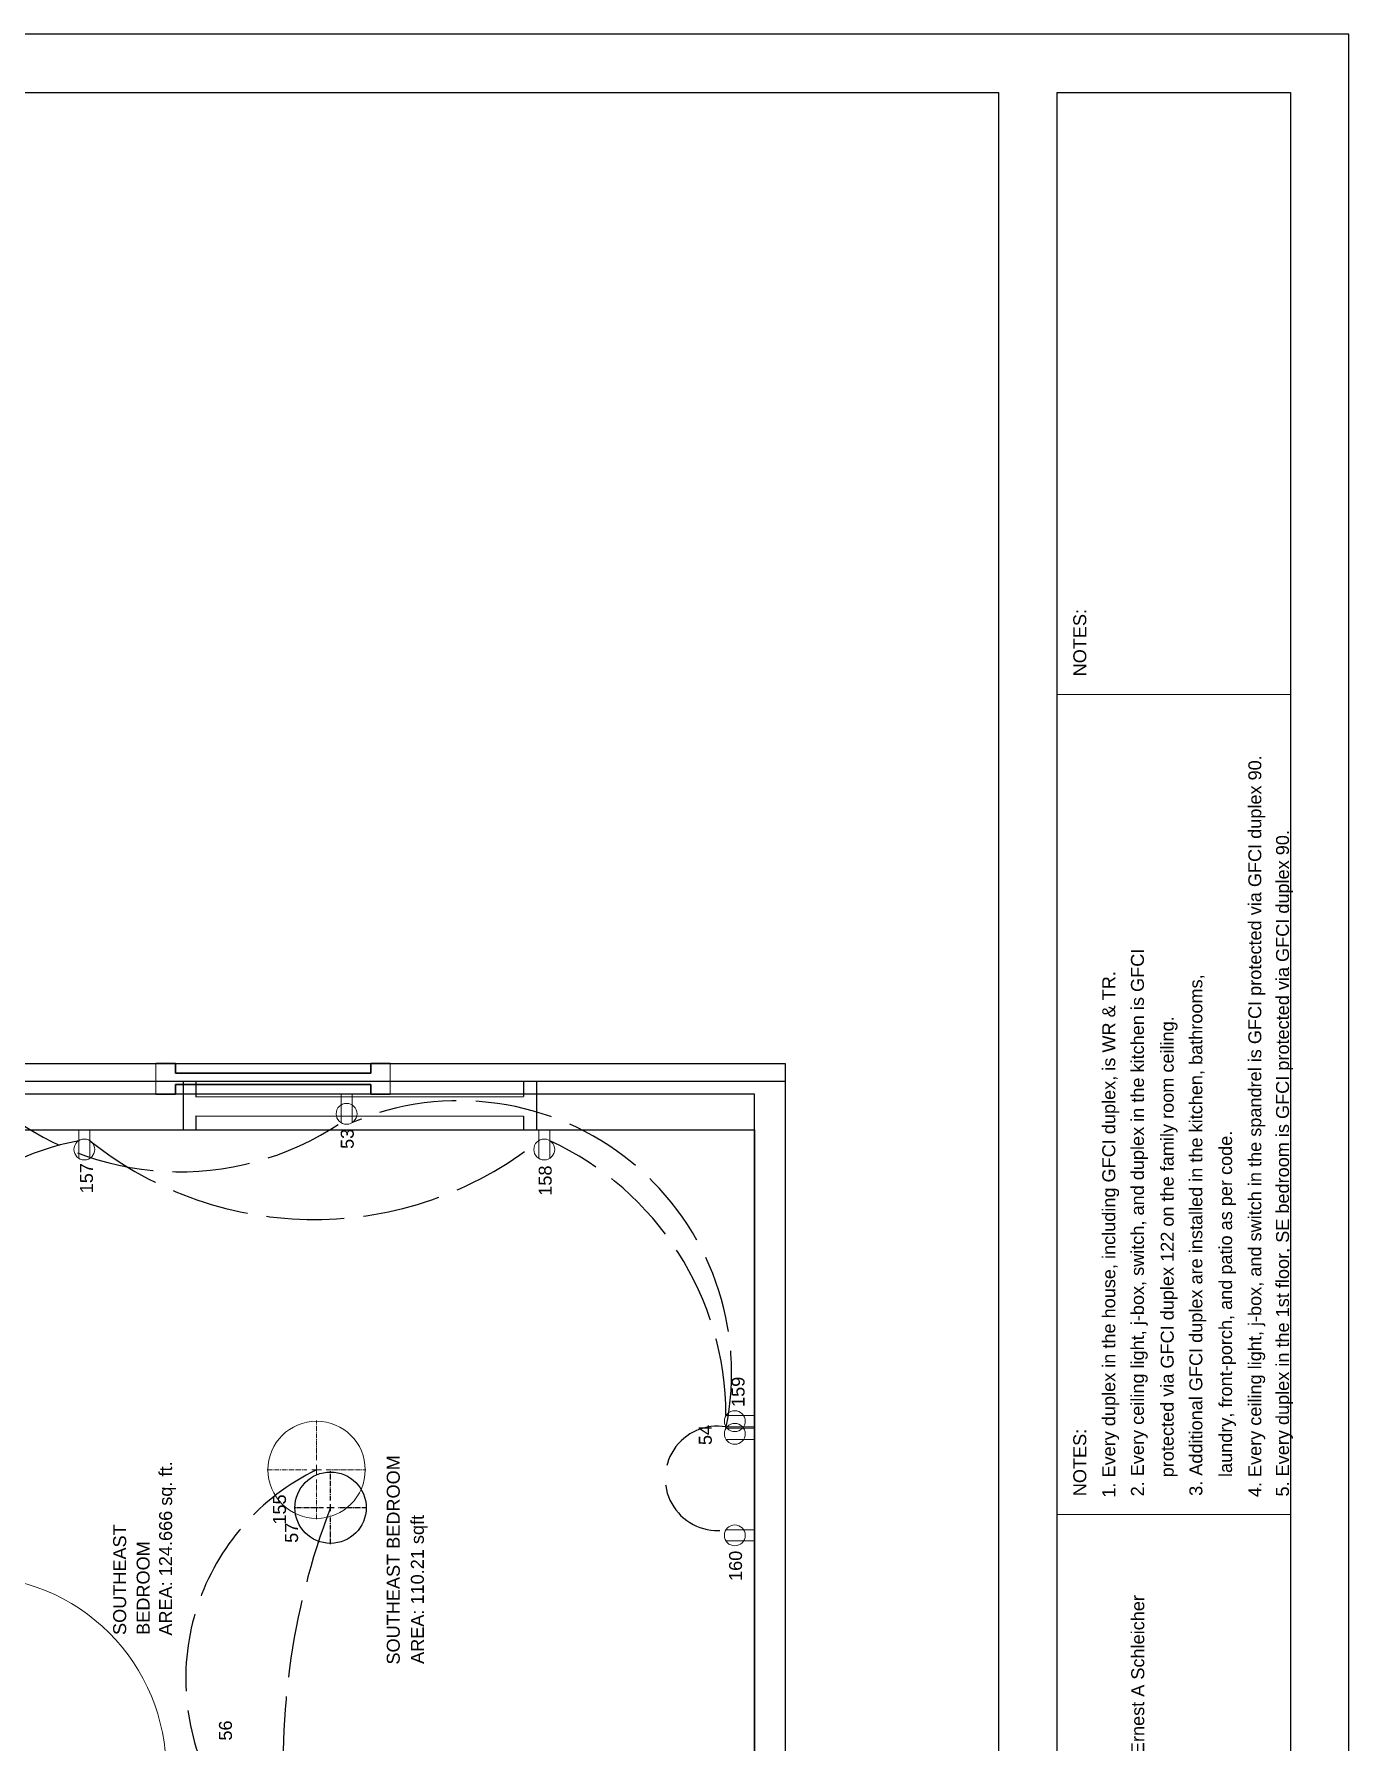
# Model space of a CAD drawing. Header units: inches. Extents: x 12 to 619, y -4 to 515.
# Drawn here: x 416.7 to 619.4, y 251.9 to 515.3 of the extents above; entities that cross this region are included whole.
import ezdxf

# ---------------------------------------------------------------- set-up
doc = ezdxf.new("R2010")
doc.units = ezdxf.units.IN
doc.header["$MEASUREMENT"] = 0
doc.linetypes.add('ACAD_ISO02W100', pattern=[15, 12, -3])
doc.linetypes.add('CENTER2', pattern=[1.125, 0.75, -0.125, 0.125, -0.125])
doc.layers.get('0').update_dxf_attribs({"color": 1, "lineweight": 9})
for name, color, linetype, lineweight in [('00-page-edge', 7, 'Continuous', 9), ('A101-Floorplan-1st-floor', 7, 'Continuous', 9), ('A101-Text', 7, 'Continuous', 9), ('A201-Floorplan-2nd-floor', 3, 'Continuous', 9), ('A201-Text', 3, 'Continuous', 9), ('E101-Electrical-1st-floor', 7, 'Continuous', 9), ('E201-Electrical-2nd-floor', 3, 'Continuous', 9)]:
    doc.layers.add(name, color=color, linetype=linetype, lineweight=lineweight)
doc.layers.add('Title Block', color=7, linetype='Continuous')
doc.layers.get('0').off()
doc.styles.get("Standard").update_dxf_attribs({"font": 'Arial.ttf', "height": 2})

# ---------------------------------------------------------------- blocks, each defined once
blk = doc.blocks.new('L2-SE-bedroom-window')
at = {"lineweight": 30}
blk.add_line((0, -33.125), (0, -36.125), dxfattribs=at)
at = {"layer": 'A201-Floorplan-2nd-floor'}
for p, q in [((4.75, 0), (0, 0)), ((0, -36.125), (4.75, -36.125))]:
    blk.add_line(p, q, dxfattribs=at)
at = {"layer": 'A201-Floorplan-2nd-floor', "lineweight": 30}
for p, q in [((0, 0), (0, -3)), ((4.75, 0), (4.75, -3)), ((1.5, -3), (0, -3)), ((1.5, -33.125), (1.5, -3)), ((3.25, -3), (4.75, -3)), ((3.25, -33.125), (3.25, -3)), ((1.5, -33.125), (0, -33.125)), ((4.75, -33.125), (3.25, -33.125)), ((4.75, -33.125), (4.75, -36.125))]:
    blk.add_line(p, q, dxfattribs=at)
blk = doc.blocks.new('L2-SE-bedroom')
at = {"layer": 'A201-Floorplan-2nd-floor'}
for p, q in [((30, 0), (0, 0)), ((0, 0), (0, -1.38)), ((0, -1.38), (29.97, -1.38))]:
    blk.add_line(p, q, dxfattribs=at)
blk.add_arc((0, 0), 30, 270, 0, dxfattribs=at)
blk = doc.blocks.new('L2-duplex-53')
at = {"layer": 'E201-Electrical-2nd-floor'}
for p, q in [((0, 1.73, -16.62), (-4.39, 1.73, -16.62)), ((0, 0, -16.62), (-4.38, 0, -16.62))]:
    blk.add_line(p, q, dxfattribs=at)
blk.add_circle((-3.03, 0.87, -16.62), 1.61, dxfattribs=at)
blk = doc.blocks.new('L2-duplex-54')
at = {"layer": 'E201-Electrical-2nd-floor'}
for p, q in [((-1.73, 0, -16.62), (-1.73, 4.38, -16.62)), ((0, 0, -16.62), (0, 4.39, -16.62))]:
    blk.add_line(p, q, dxfattribs=at)
blk.add_circle((-0.86, 3.03, -16.62), 1.61, dxfattribs=at)
blk = doc.blocks.new('L2-ceiling-led-57')
blk.add_circle((0, 0, -91.5), 7.5)
at = {"layer": 'E201-Electrical-2nd-floor', "linetype": 'CENTER2'}
for p, q in [((0, 7.62, -91.5), (0, 1.5, -91.5)), ((-7.62, 0, -91.5), (-1.5, 0, -91.5)), ((1.5, 0, -91.5), (7.62, 0, -91.5)), ((0, -1.5, -91.5), (0, -7.62, -91.5))]:
    blk.add_line(p, q, dxfattribs=at)
at = {"layer": 'E201-Electrical-2nd-floor', "linetype": 'Continuous'}
for p, q in [((-0.75, 0, -91.5), (0.75, 0, -91.5)), ((0, 0.75, -91.5), (0, -0.75, -91.5))]:
    blk.add_line(p, q, dxfattribs=at)
at = {"layer": 'E201-Electrical-2nd-floor'}
blk.add_circle((0, 0, -91.5), 7.5, dxfattribs=at)
blk = doc.blocks.new('L1-south-east-bedroom-window')
at = {"layer": 'A101-Floorplan-1st-floor', "lineweight": -3}
for p, q in [((7.5, 54.5), (0, 54.5)), ((0, 54.5), (0, 52.5)), ((7.5, 54.5), (7.5, 52.5)), ((2.15, 52.5), (0, 52.5)), ((2.15, 52.5), (2.13, 2)), ((5.1, 52.5), (5.12, 2)), ((7.5, 52.5), (5.1, 52.5)), ((2.13, 2), (0, 2)), ((0, 2), (0, 0)), ((7.5, 0), (0, 0)), ((7.5, 2), (5.12, 2)), ((7.5, 2), (7.5, 0))]:
    blk.add_line(p, q, dxfattribs=at)
blk = doc.blocks.new('*U286')
at = {"layer": 'E101-Electrical-1st-floor', "color": 0, "linetype": 'CENTER2', "lineweight": -3, "transparency": 16777216}
for p, q in [((0, 1.1), (0, 5.62)), ((-5.62, 0), (-1.1, 0)), ((1.1, 0), (5.62, 0)), ((0, -5.62), (0, -1.1))]:
    blk.add_line(p, q, dxfattribs=at)
at = {"layer": 'E101-Electrical-1st-floor', "color": 0, "linetype": 'Continuous', "lineweight": -3, "transparency": 16777216}
for p, q in [((-0.55, 0), (0.55, 0)), ((0, -0.55), (0, 0.55))]:
    blk.add_line(p, q, dxfattribs=at)
blk = doc.blocks.new('L1-ceiling-led-155')
at = {"layer": 'E101-Electrical-1st-floor', "lineweight": -3}
blk.add_circle((0, 0, -94), 5.5, dxfattribs=at)
at = {"layer": 'E101-Electrical-1st-floor', "linetype": 'CENTER2', "lineweight": -3}
blk.add_blockref('*U286', (0, 0, -94), dxfattribs=at)
blk = doc.blocks.new('L1-gfci-protected-duplex-157')
at = {"layer": 'E101-Electrical-1st-floor'}
for p, q in [((0, 1.73, -18), (-4.39, 1.73, -18)), ((0, 0, -18), (-4.38, 0, -18))]:
    blk.add_line(p, q, dxfattribs=at)
blk.add_circle((-3.03, 0.87, -18), 1.61, dxfattribs=at)
blk = doc.blocks.new('L1-gfci-protected-duplex-158')
at = {"layer": 'E101-Electrical-1st-floor'}
for p, q in [((0, 0, -19.37), (-4.39, 0, -19.37)), ((0, -1.73, -19.37), (-4.38, -1.73, -19.37))]:
    blk.add_line(p, q, dxfattribs=at)
blk.add_circle((-3.03, -0.86, -19.37), 1.61, dxfattribs=at)
blk = doc.blocks.new('L1-gfci-protected-duplex-160')
at = {"layer": 'E101-Electrical-1st-floor'}
for p, q in [((-1.73, 0, -17.12), (-1.73, 4.38, -17.12)), ((0, 0, -17.12), (0, 4.39, -17.12))]:
    blk.add_line(p, q, dxfattribs=at)
blk.add_circle((-0.86, 3.03, -17.12), 1.61, dxfattribs=at)
blk = doc.blocks.new('L1-gfci-protected-duplex-159')
at = {"layer": 'E101-Electrical-1st-floor'}
for p, q in [((0, 0, -17.12), (0, 4.38, -17.12)), ((1.73, 0, -17.12), (1.73, 4.39, -17.12))]:
    blk.add_line(p, q, dxfattribs=at)
blk.add_circle((0.87, 3.03, -17.12), 1.61, dxfattribs=at)
blk = doc.blocks.new('E101-Notes')
at = {"layer": 'Title Block', "lineweight": 5}
for s, p in [('1. Every duplex in the house, including GFCI duplex, is WR & TR.', (-8.26, -1.07)), ('2. Every ceiling light, j-box, switch, and duplex in the kitchen is GFCI', (-8.06, -5.49)), ('protected via GFCI duplex 122 on the family room ceiling.', (-5.13, -10.08)), ('3. Additional GFCI duplex are installed in the kitchen, bathrooms,', (-7.99, -14.5)), ('laundry, front-porch, and patio as per code.', (-5.08, -19.08)), ('4. Every ceiling light, j-box, and switch in the spandrel is GFCI protected via GFCI duplex 90.', (-8.19, -23.59)), ('5. Every duplex in the 1st floor, SE bedroom is GFCI protected via GFCI duplex 90.', (-8.09, -27.86))]:
    blk.add_text(s, height=2, dxfattribs=at).set_placement(p)

msp = doc.modelspace()

# ---------------------------------------------------------------- linework, layer by layer
at = {"layer": '00-page-edge', "lineweight": 5}
for p, q in [((574.3969, 413.4613), (610.3969, 413.4613)), ((574.3969, 286.9613), (610.3969, 286.9613))]:
    msp.add_line(p, q, dxfattribs=at)
at = {"layer": '00-page-edge', "lineweight": -3}
for points in [[(12.0961, -4.0387), (619.3969, -4.0387), (619.3969, 515.3126), (12.0961, 515.3126)], [(565.3969, 4.9613), (21.0961, 4.9613), (21.0961, 506.3126), (565.3969, 506.3126)]]:
    msp.add_lwpolyline(points, close=True, dxfattribs=at)
at = {"layer": 'A101-Floorplan-1st-floor', "lineweight": -3}
for p, q in [((285.7225, 353.8173), (532.5022, 353.8173)), ((532.5022, 353.8173), (532.5022, 51.2875)), ((395.3544, 346.3187), (527.7522, 346.3187)), ((527.7522, 346.3187), (527.7522, 209.5062))]:
    msp.add_line(p, q, dxfattribs=at)
at = {"layer": 'A201-Floorplan-2nd-floor', "lineweight": -3}
for p, q in [((90.6912, 356.5673), (532.5022, 356.5673)), ((532.5022, 356.5673), (532.5022, 35.2654))]:
    msp.add_line(p, q, dxfattribs=at)
msp.add_lwpolyline([(457.327, 247.5048), (457.327, 218.2548), (527.7522, 218.2548), (527.7522, 351.8173), (395.3544, 351.8173), (395.3544, 247.5048)], close=True, dxfattribs=at)
at = {"layer": 'E101-Electrical-1st-floor', "linetype": 'ACAD_ISO02W100', "lineweight": -3}
for centre, radius, start, end in [((432.3762, 300.4026), 45.1126, 101.267748, 218.43126), ((459.8797, 387.7986), 55.311, 231.293397, 308.722416), ((476.6221, 302.2001), 46.7387, 0.044936, 65.222708), ((522.0344, 292.5695), 8.0483, 80.445429, 279.485652), ((564.7784, 248.6845), 109.6947, 158.976529, 185.750327)]:
    msp.add_arc(centre, radius, start, end, dxfattribs=at)
at = {"layer": 'E201-Electrical-2nd-floor', "linetype": 'ACAD_ISO02W100', "lineweight": -3}
for centre, radius, start, end in [((439.192, 384.2394), 44.3917, 229.746703, 303.974275), ((482.208, 308.7809), 42.0204, 348.336757, 113.088658), ((475.9012, 261.6345), 35.852, 115.920572, 207.370271)]:
    msp.add_arc(centre, radius, start, end, dxfattribs=at)
at = {"layer": 'Title Block', "lineweight": -3}
for p, q in [((574.3969, 506.3126), (574.3969, 4.9613)), ((574.3969, 506.3126), (610.3969, 506.3126)), ((610.3969, 506.3126), (610.3969, 4.9613))]:
    msp.add_line(p, q, dxfattribs=at)

# ---------------------------------------------------------------- block references
at = {"lineweight": -3, "rotation": 89.99999999999999}
msp.add_blockref('L2-SE-bedroom', (407.0419, 247.5048), dxfattribs=at)
at = {"layer": '00-page-edge', "lineweight": 5, "rotation": 89.99999999999999}
msp.add_blockref('E101-Notes', (582.3113, 297.8481), dxfattribs=at)
at = {"layer": 'A101-Floorplan-1st-floor', "lineweight": 5, "rotation": 89.99999999999999}
msp.add_blockref('L1-south-east-bedroom-window', (494.1357, 346.3187), dxfattribs=at)
at = {"layer": 'A201-Floorplan-2nd-floor', "lineweight": -3, "rotation": 89.99999999999999}
msp.add_blockref('L2-SE-bedroom-window', (435.46, 351.8173), dxfattribs=at)
at = {"layer": 'E101-Electrical-1st-floor', "lineweight": 5, "rotation": 89.99999999999999}
for name, p in [('L1-gfci-protected-duplex-157', (425.2919, 346.3187, 18)), ('L1-gfci-protected-duplex-158', (494.4794, 346.3187, 19.375)), ('L1-gfci-protected-duplex-159', (527.7522, 300.5062, 17.125)), ('L1-ceiling-led-155', (462.3857, 288.0375, 94)), ('L1-gfci-protected-duplex-160', (527.7522, 284.6312, 17.125))]:
    msp.add_blockref(name, p, dxfattribs=at)
at = {"layer": 'E201-Electrical-2nd-floor', "lineweight": -3, "rotation": 89.99999999999999}
for name, p in [('L2-duplex-53', (465.7294, 351.8173, 16.625)), ('L2-ceiling-led-57', (460.2294, 293.8798, 91.5)), ('L2-duplex-54', (527.7522, 300.2861, 16.625))]:
    msp.add_blockref(name, p, dxfattribs=at)

# ---------------------------------------------------------------- texts
at = {"layer": 'A101-Text', "lineweight": 5}
for s, p in [('AREA: 124.666 sq. ft.', (437.9508, 268.3027)), ('SOUTHEAST', (430.8683, 268.4022)), ('BEDROOM', (434.4898, 268.427))]:
    msp.add_text(s, height=2, rotation=90, dxfattribs=at).set_placement(p)
at = {"layer": 'A201-Text', "lineweight": 5}
for s, p in [('SOUTHEAST BEDROOM', (473.0576, 263.8438)), ('AREA: 110.21 sqft', (476.7725, 263.9404))]:
    msp.add_text(s, height=2, rotation=90, dxfattribs=at).set_placement(p)
at = {"layer": 'E101-Electrical-1st-floor', "lineweight": 5}
for s, p in [('157', (425.7466, 336.521)), ('158', (496.4801, 336.1521)), ('159', (526.2193, 303.5695)), ('155', (455.5173, 285.4202)), ('160', (525.8305, 276.7348))]:
    msp.add_text(s, height=2, rotation=90, dxfattribs=at).set_placement(p)
at = {"layer": 'E201-Electrical-2nd-floor', "lineweight": 5}
for s, p in [('53', (465.9628, 343.3705)), ('54', (521.1696, 297.6912)), ('57', (457.3758, 282.614)), ('56', (447.1829, 252.1107))]:
    msp.add_text(s, height=2, rotation=90, dxfattribs=at).set_placement(p)
at = {"layer": 'Title Block', "lineweight": 5}
for s, p in [('NOTES:', (578.9118, 416.2579)), ('NOTES:', (578.9118, 289.8053)), ('RESPONSIBLE PERSON AND ONLY WORKER: Ernest A Schleicher', (587.8478, 187.7749))]:
    msp.add_text(s, height=2, rotation=90, dxfattribs=at).set_placement(p)

doc.saveas('drawing.dxf')
